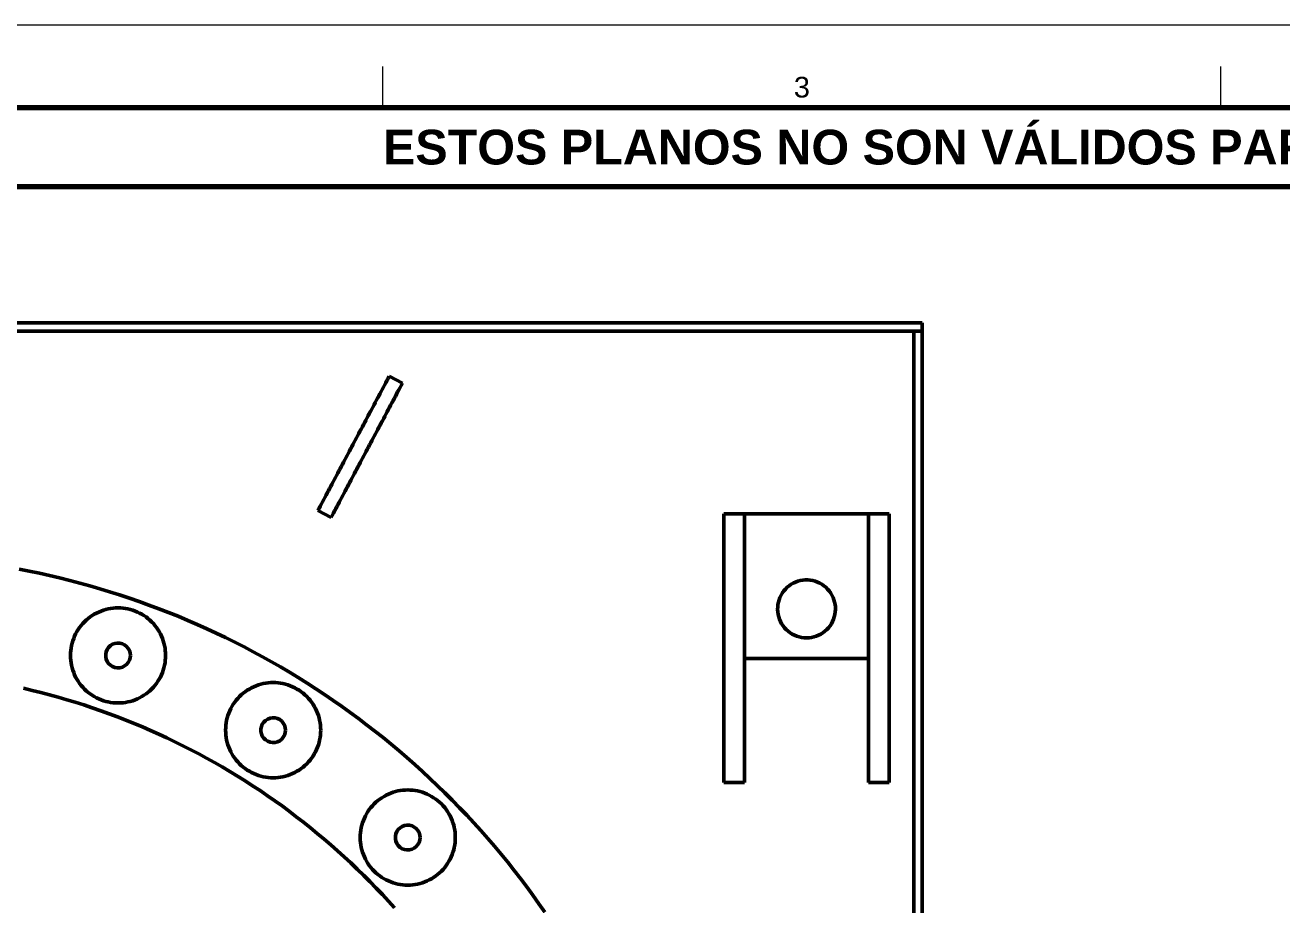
# Model space of a CAD drawing. Header units: millimetres. Extents: x 0 to 841, y 0 to 594.
# Drawn here: x 179.5 to 331.5, y 487.6 to 594 of the extents above; entities that cross this region are included whole.
import ezdxf
from ezdxf.enums import TextEntityAlignment as Align

# ---------------------------------------------------------------- set-up
doc = ezdxf.new("R2010")
doc.units = ezdxf.units.MM
for name, color, linetype, lineweight in [('FINA', 7, 'CONTINUOUS', 18), ('MARCO', 7, 'CONTINUOUS', 70), ('TXT', 7, 'CONTINUOUS', 25), ('VIS', 7, 'CONTINUOUS', 50)]:
    doc.layers.add(name, color=color, linetype=linetype, lineweight=lineweight)
doc.styles.add('STD', font='LiberationSans-Regular.ttf')
doc.styles.add('STDB', font='LiberationSans-Bold.ttf')

msp = doc.modelspace()

# ---------------------------------------------------------------- linework, layer by layer
at = {"layer": 'FINA'}
for p, q in [((222.75, 584), (222.75, 589)), ((324.12, 584), (324.12, 589))]:
    msp.add_line(p, q, dxfattribs=at)
msp.add_lwpolyline([(0, 0), (841, 0), (841, 594), (0, 594)], close=True, dxfattribs=at)
at = {"layer": 'MARCO'}
for points in [[(20, 10), (831, 10), (831, 584), (20, 584)], [(20, 574.5), (831, 574.5), (831, 584), (20, 584)]]:
    msp.add_lwpolyline(points, close=True, dxfattribs=at)
at = {"layer": 'VIS'}
for points in [[(32, 558), (288, 558)], [(288, 557), (288, 558)], [(32, 557), (288, 557)], [(287, 303), (287, 557)], [(287, 557), (288, 557)], [(288, 303), (288, 557)], [(223.52, 551.55), (223.38, 551.28), (223.24, 551.01), (223.1, 550.75), (222.95, 550.48), (222.81, 550.22), (222.67, 549.95), (222.53, 549.68), (222.39, 549.42), (222.25, 549.15), (222.1, 548.88), (221.96, 548.62), (221.82, 548.35), (221.68, 548.08), (221.54, 547.82), (221.4, 547.55), (221.26, 547.29), (221.11, 547.02), (220.97, 546.75), (220.83, 546.49), (220.69, 546.22), (220.55, 545.95), (220.41, 545.69), (220.27, 545.42), (220.12, 545.15), (219.98, 544.89), (219.84, 544.62), (219.7, 544.35), (219.56, 544.09), (219.42, 543.82), (219.28, 543.56), (219.13, 543.29), (218.99, 543.02), (218.85, 542.76), (218.71, 542.49), (218.57, 542.22), (218.43, 541.96), (218.29, 541.69), (218.14, 541.42), (218, 541.16), (217.86, 540.89), (217.72, 540.62), (217.58, 540.36), (217.44, 540.09), (217.3, 539.83), (217.15, 539.56), (217.01, 539.29), (216.87, 539.03), (216.73, 538.76), (216.59, 538.49), (216.45, 538.23), (216.31, 537.96), (216.16, 537.69), (216.02, 537.43), (215.88, 537.16), (215.74, 536.89), (215.6, 536.63), (215.46, 536.36), (215.32, 536.1), (215.17, 535.83), (215.03, 535.56), (214.89, 535.3)], [(225.11, 550.7), (224.97, 550.44), (224.83, 550.17), (224.68, 549.9), (224.54, 549.64), (224.4, 549.37), (224.26, 549.11), (224.12, 548.84), (223.98, 548.57), (223.84, 548.31), (223.69, 548.04), (223.55, 547.77), (223.41, 547.51), (223.27, 547.24), (223.13, 546.97), (222.99, 546.71), (222.85, 546.44), (222.7, 546.17), (222.56, 545.91), (222.42, 545.64), (222.28, 545.38), (222.14, 545.11), (222, 544.84), (221.86, 544.58), (221.71, 544.31), (221.57, 544.04), (221.43, 543.78), (221.29, 543.51), (221.15, 543.24), (221.01, 542.98), (220.87, 542.71), (220.72, 542.44), (220.58, 542.18), (220.44, 541.91), (220.3, 541.65), (220.16, 541.38), (220.02, 541.11), (219.88, 540.85), (219.73, 540.58), (219.59, 540.31), (219.45, 540.05), (219.31, 539.78), (219.17, 539.51), (219.03, 539.25), (218.89, 538.98), (218.74, 538.71), (218.6, 538.45), (218.46, 538.18), (218.32, 537.92), (218.18, 537.65), (218.04, 537.38), (217.9, 537.12), (217.75, 536.85), (217.61, 536.58), (217.47, 536.32), (217.33, 536.05), (217.19, 535.78), (217.05, 535.52), (216.9, 535.25), (216.76, 534.99), (216.62, 534.72), (216.48, 534.45)], [(223.52, 551.55), (225.11, 550.7)], [(216.48, 534.45), (214.89, 535.3)], [(264, 534.91), (266.5, 534.91)], [(264, 534.91), (264, 502.41)], [(266.5, 534.91), (266.5, 502.41)], [(266.5, 534.91), (281.5, 534.91)], [(266.5, 534.91), (266.5, 517.41)], [(281.5, 534.91), (284, 534.91)], [(281.5, 534.91), (281.5, 502.41)], [(281.5, 534.91), (281.5, 517.41)], [(284, 534.91), (284, 502.41)], [(242.35, 486.73), (241.63, 487.76), (240.9, 488.78), (240.16, 489.79), (239.4, 490.79), (238.63, 491.79), (237.85, 492.77), (237.05, 493.74), (236.24, 494.71), (235.43, 495.66), (234.59, 496.6), (233.75, 497.53), (232.9, 498.45), (232.03, 499.37), (231.15, 500.26), (230.26, 501.15), (229.37, 502.03), (228.45, 502.9), (227.53, 503.75), (226.6, 504.59), (225.66, 505.43), (224.71, 506.24), (223.74, 507.05), (222.77, 507.85), (221.79, 508.63), (220.79, 509.4), (219.79, 510.16), (218.78, 510.9), (217.76, 511.63), (216.73, 512.35), (215.69, 513.06), (214.64, 513.75), (213.58, 514.43), (212.52, 515.1), (211.44, 515.75), (210.36, 516.39), (209.27, 517.02), (208.18, 517.63), (207.07, 518.23), (205.96, 518.81), (204.84, 519.38), (203.71, 519.94), (202.58, 520.48), (201.44, 521.01), (200.29, 521.52), (199.14, 522.02), (197.98, 522.51), (196.81, 522.98), (195.64, 523.43), (194.46, 523.87), (193.28, 524.3), (192.09, 524.71), (190.9, 525.11), (189.7, 525.49), (188.5, 525.85), (187.3, 526.2), (186.08, 526.54), (184.87, 526.86), (183.65, 527.16), (182.43, 527.45), (181.2, 527.73), (179.97, 527.99), (178.74, 528.23)], [(274, 519.91), (273.7, 519.93), (273.4, 519.96), (273.11, 520.03), (272.82, 520.12), (272.54, 520.23), (272.27, 520.37), (272.02, 520.53), (271.78, 520.71), (271.55, 520.91), (271.35, 521.13), (271.16, 521.37), (270.99, 521.62), (270.85, 521.88), (270.73, 522.16), (270.64, 522.45), (270.57, 522.74), (270.52, 523.04), (270.5, 523.34), (270.51, 523.64), (270.54, 523.94), (270.6, 524.23), (270.68, 524.52), (270.79, 524.8), (270.92, 525.08), (271.07, 525.33), (271.25, 525.58), (271.45, 525.81), (271.66, 526.02), (271.89, 526.21), (272.14, 526.38), (272.4, 526.53), (272.68, 526.65), (272.96, 526.76), (273.25, 526.83), (273.55, 526.88), (273.85, 526.91), (274.15, 526.91), (274.45, 526.88), (274.75, 526.83), (275.04, 526.76), (275.32, 526.65), (275.6, 526.53), (275.86, 526.38), (276.11, 526.21), (276.34, 526.02), (276.55, 525.81), (276.75, 525.58), (276.93, 525.33), (277.08, 525.08), (277.21, 524.8), (277.32, 524.52), (277.4, 524.23), (277.46, 523.94), (277.49, 523.64), (277.5, 523.34), (277.48, 523.04), (277.43, 522.74), (277.36, 522.45), (277.27, 522.16), (277.15, 521.88), (277.01, 521.62), (276.84, 521.37), (276.65, 521.13), (276.45, 520.91), (276.22, 520.71), (275.98, 520.53), (275.73, 520.37), (275.46, 520.23), (275.18, 520.12), (274.89, 520.03), (274.6, 519.96), (274.3, 519.93), (274, 519.91)], [(196.47, 517.78), (196.46, 518.08), (196.43, 518.38), (196.4, 518.68), (196.34, 518.98), (196.27, 519.27), (196.18, 519.56), (196.08, 519.84), (195.97, 520.12), (195.84, 520.39), (195.7, 520.66), (195.54, 520.91), (195.37, 521.16), (195.18, 521.4), (194.99, 521.63), (194.78, 521.85), (194.56, 522.05), (194.33, 522.25), (194.1, 522.43), (193.85, 522.6), (193.59, 522.76), (193.33, 522.9), (193.05, 523.03), (192.78, 523.15), (192.49, 523.25), (192.2, 523.34), (191.91, 523.41), (191.62, 523.46), (191.32, 523.5), (191.02, 523.52), (190.72, 523.53), (190.42, 523.52), (190.11, 523.5), (189.82, 523.46), (189.52, 523.41), (189.23, 523.34), (188.94, 523.25), (188.66, 523.15), (188.38, 523.03), (188.11, 522.9), (187.84, 522.76), (187.58, 522.6), (187.34, 522.43), (187.1, 522.25), (186.87, 522.05), (186.65, 521.85), (186.44, 521.63), (186.25, 521.4), (186.06, 521.16), (185.89, 520.91), (185.74, 520.66), (185.59, 520.39), (185.46, 520.12), (185.35, 519.84), (185.25, 519.56), (185.16, 519.27), (185.09, 518.98), (185.04, 518.68), (185, 518.38), (184.97, 518.08), (184.97, 517.78), (184.97, 517.48), (185, 517.18), (185.04, 516.88), (185.09, 516.59), (185.16, 516.29), (185.25, 516), (185.35, 515.72), (185.46, 515.44), (185.59, 515.17), (185.74, 514.91), (185.89, 514.65), (186.06, 514.4), (186.25, 514.16), (186.44, 513.93), (186.65, 513.72), (186.87, 513.51), (187.1, 513.31), (187.34, 513.13), (187.58, 512.96), (187.84, 512.8), (188.11, 512.66), (188.38, 512.53), (188.66, 512.41), (188.94, 512.31), (189.23, 512.23), (189.52, 512.16), (189.82, 512.1), (190.11, 512.06), (190.42, 512.04), (190.72, 512.03), (191.02, 512.04), (191.32, 512.06), (191.62, 512.1), (191.91, 512.16), (192.2, 512.23), (192.49, 512.31), (192.78, 512.41), (193.05, 512.53), (193.33, 512.66), (193.59, 512.8), (193.85, 512.96), (194.1, 513.13), (194.33, 513.31), (194.56, 513.51), (194.78, 513.72), (194.99, 513.93), (195.18, 514.16), (195.37, 514.4), (195.54, 514.65), (195.7, 514.91), (195.84, 515.17), (195.97, 515.44), (196.08, 515.72), (196.18, 516), (196.27, 516.29), (196.34, 516.59), (196.4, 516.88), (196.43, 517.18), (196.46, 517.48), (196.47, 517.78)], [(192.22, 517.78), (192.19, 518.08), (192.09, 518.37), (191.95, 518.64), (191.75, 518.87), (191.51, 519.05), (191.24, 519.19), (190.94, 519.26), (190.64, 519.28), (190.34, 519.23), (190.06, 519.13), (189.8, 518.97), (189.58, 518.76), (189.4, 518.51), (189.28, 518.23), (189.22, 517.93), (189.22, 517.63), (189.28, 517.33), (189.4, 517.05), (189.58, 516.8), (189.8, 516.59), (190.06, 516.43), (190.34, 516.33), (190.64, 516.28), (190.94, 516.3), (191.24, 516.37), (191.51, 516.51), (191.75, 516.69), (191.95, 516.92), (192.09, 517.19), (192.19, 517.48), (192.22, 517.78)], [(266.5, 517.41), (281.5, 517.41)], [(215.23, 508.75), (215.22, 509.05), (215.2, 509.35), (215.16, 509.64), (215.1, 509.94), (215.03, 510.23), (214.95, 510.52), (214.85, 510.81), (214.73, 511.08), (214.6, 511.36), (214.46, 511.62), (214.3, 511.88), (214.13, 512.13), (213.95, 512.36), (213.75, 512.59), (213.54, 512.81), (213.33, 513.02), (213.1, 513.21), (212.86, 513.4), (212.61, 513.57), (212.35, 513.72), (212.09, 513.87), (211.82, 514), (211.54, 514.11), (211.26, 514.21), (210.97, 514.3), (210.67, 514.37), (210.38, 514.42), (210.08, 514.46), (209.78, 514.49), (209.48, 514.5), (209.18, 514.49), (208.88, 514.46), (208.58, 514.42), (208.28, 514.37), (207.99, 514.3), (207.7, 514.21), (207.42, 514.11), (207.14, 514), (206.87, 513.87), (206.6, 513.72), (206.35, 513.57), (206.1, 513.4), (205.86, 513.21), (205.63, 513.02), (205.41, 512.81), (205.21, 512.59), (205.01, 512.36), (204.83, 512.13), (204.66, 511.88), (204.5, 511.62), (204.36, 511.36), (204.23, 511.08), (204.11, 510.81), (204.01, 510.52), (203.92, 510.23), (203.85, 509.94), (203.8, 509.64), (203.76, 509.35), (203.74, 509.05), (203.73, 508.75), (203.74, 508.44), (203.76, 508.14), (203.8, 507.85), (203.85, 507.55), (203.92, 507.26), (204.01, 506.97), (204.11, 506.68), (204.23, 506.41), (204.36, 506.13), (204.5, 505.87), (204.66, 505.61), (204.83, 505.37), (205.01, 505.13), (205.21, 504.9), (205.41, 504.68), (205.63, 504.47), (205.86, 504.28), (206.1, 504.09), (206.35, 503.92), (206.6, 503.77), (206.87, 503.62), (207.14, 503.49), (207.42, 503.38), (207.7, 503.28), (207.99, 503.19), (208.28, 503.12), (208.58, 503.07), (208.88, 503.03), (209.18, 503), (209.48, 503), (209.78, 503), (210.08, 503.03), (210.38, 503.07), (210.67, 503.12), (210.97, 503.19), (211.26, 503.28), (211.54, 503.38), (211.82, 503.49), (212.09, 503.62), (212.35, 503.77), (212.61, 503.92), (212.86, 504.09), (213.1, 504.28), (213.33, 504.47), (213.54, 504.68), (213.75, 504.9), (213.95, 505.13), (214.13, 505.37), (214.3, 505.61), (214.46, 505.87), (214.6, 506.13), (214.73, 506.41), (214.85, 506.68), (214.95, 506.97), (215.03, 507.26), (215.1, 507.55), (215.16, 507.85), (215.2, 508.14), (215.22, 508.44), (215.23, 508.75)], [(224.15, 487.28), (223.43, 488.08), (222.69, 488.87), (221.95, 489.65), (221.19, 490.43), (220.43, 491.19), (219.65, 491.95), (218.87, 492.69), (218.08, 493.43), (217.28, 494.15), (216.47, 494.87), (215.65, 495.57), (214.82, 496.26), (213.98, 496.95), (213.14, 497.62), (212.28, 498.28), (211.42, 498.93), (210.55, 499.58), (209.67, 500.21), (208.79, 500.82), (207.89, 501.43), (206.99, 502.03), (206.08, 502.61), (205.17, 503.19), (204.24, 503.75), (203.31, 504.3), (202.37, 504.84), (201.43, 505.36), (200.48, 505.88), (199.52, 506.38), (198.56, 506.87), (197.59, 507.35), (196.62, 507.82), (195.64, 508.27), (194.65, 508.71), (193.66, 509.14), (192.66, 509.56), (191.66, 509.96), (190.65, 510.35), (189.64, 510.73), (188.62, 511.1), (187.6, 511.45), (186.58, 511.79), (185.55, 512.12), (184.51, 512.43), (183.47, 512.73), (182.43, 513.02), (181.39, 513.3), (180.34, 513.56), (179.29, 513.81)], [(224.15, 487.28), (223.43, 488.08), (222.69, 488.87), (221.95, 489.65), (221.19, 490.43), (220.43, 491.19), (219.65, 491.95), (218.87, 492.69), (218.08, 493.43), (217.28, 494.15), (216.47, 494.87), (215.65, 495.57), (214.82, 496.26), (213.98, 496.95), (213.14, 497.62), (212.28, 498.28), (211.42, 498.93), (210.55, 499.58), (209.67, 500.21), (208.79, 500.82), (207.89, 501.43), (206.99, 502.03), (206.08, 502.61), (205.17, 503.19), (204.24, 503.75), (203.31, 504.3), (202.37, 504.84), (201.43, 505.36), (200.48, 505.88), (199.52, 506.38), (198.56, 506.87), (197.59, 507.35), (196.62, 507.82), (195.64, 508.27), (194.65, 508.71), (193.66, 509.14), (192.66, 509.56), (191.66, 509.96), (190.65, 510.35), (189.64, 510.73), (188.62, 511.1), (187.6, 511.45), (186.58, 511.79), (185.55, 512.12), (184.51, 512.43), (183.47, 512.73), (182.43, 513.02), (181.39, 513.3), (180.34, 513.56), (179.29, 513.81)], [(210.98, 508.75), (210.95, 509.05), (210.86, 509.34), (210.71, 509.6), (210.51, 509.83), (210.27, 510.02), (210, 510.15), (209.71, 510.23), (209.4, 510.24), (209.1, 510.2), (208.82, 510.09), (208.56, 509.93), (208.34, 509.72), (208.17, 509.47), (208.05, 509.19), (207.99, 508.9), (207.99, 508.59), (208.05, 508.3), (208.17, 508.02), (208.34, 507.77), (208.56, 507.56), (208.82, 507.4), (209.1, 507.29), (209.4, 507.25), (209.71, 507.26), (210, 507.34), (210.27, 507.47), (210.51, 507.66), (210.71, 507.89), (210.86, 508.15), (210.95, 508.44), (210.98, 508.75)], [(264, 502.41), (266.5, 502.41)], [(281.5, 502.41), (284, 502.41)], [(231.51, 495.76), (231.5, 496.06), (231.48, 496.36), (231.44, 496.66), (231.39, 496.96), (231.32, 497.25), (231.23, 497.54), (231.13, 497.82), (231.01, 498.1), (230.88, 498.37), (230.74, 498.64), (230.58, 498.89), (230.41, 499.14), (230.23, 499.38), (230.03, 499.61), (229.83, 499.83), (229.61, 500.03), (229.38, 500.23), (229.14, 500.41), (228.89, 500.58), (228.64, 500.74), (228.37, 500.88), (228.1, 501.01), (227.82, 501.13), (227.54, 501.23), (227.25, 501.32), (226.96, 501.39), (226.66, 501.44), (226.36, 501.48), (226.06, 501.5), (225.76, 501.51), (225.46, 501.5), (225.16, 501.48), (224.86, 501.44), (224.57, 501.39), (224.27, 501.32), (223.98, 501.23), (223.7, 501.13), (223.42, 501.01), (223.15, 500.88), (222.89, 500.74), (222.63, 500.58), (222.38, 500.41), (222.14, 500.23), (221.91, 500.03), (221.7, 499.83), (221.49, 499.61), (221.29, 499.38), (221.11, 499.14), (220.94, 498.89), (220.78, 498.64), (220.64, 498.37), (220.51, 498.1), (220.39, 497.82), (220.29, 497.54), (220.21, 497.25), (220.14, 496.96), (220.08, 496.66), (220.04, 496.36), (220.02, 496.06), (220.01, 495.76), (220.02, 495.46), (220.04, 495.16), (220.08, 494.86), (220.14, 494.57), (220.21, 494.27), (220.29, 493.98), (220.39, 493.7), (220.51, 493.42), (220.64, 493.15), (220.78, 492.89), (220.94, 492.63), (221.11, 492.38), (221.29, 492.14), (221.49, 491.91), (221.7, 491.7), (221.91, 491.49), (222.14, 491.29), (222.38, 491.11), (222.63, 490.94), (222.89, 490.78), (223.15, 490.64), (223.42, 490.51), (223.7, 490.39), (223.98, 490.29), (224.27, 490.21), (224.57, 490.14), (224.86, 490.08), (225.16, 490.04), (225.46, 490.02), (225.76, 490.01), (226.06, 490.02), (226.36, 490.04), (226.66, 490.08), (226.96, 490.14), (227.25, 490.21), (227.54, 490.29), (227.82, 490.39), (228.1, 490.51), (228.37, 490.64), (228.64, 490.78), (228.89, 490.94), (229.14, 491.11), (229.38, 491.29), (229.61, 491.49), (229.83, 491.7), (230.03, 491.91), (230.23, 492.14), (230.41, 492.38), (230.58, 492.63), (230.74, 492.89), (230.88, 493.15), (231.01, 493.42), (231.13, 493.7), (231.23, 493.98), (231.32, 494.27), (231.39, 494.57), (231.44, 494.86), (231.48, 495.16), (231.5, 495.46), (231.51, 495.76)], [(227.26, 495.76), (227.23, 496.06), (227.14, 496.35), (226.99, 496.62), (226.79, 496.85), (226.55, 497.03), (226.28, 497.17), (225.99, 497.24), (225.68, 497.26), (225.38, 497.21), (225.1, 497.11), (224.84, 496.95), (224.62, 496.74), (224.45, 496.49), (224.33, 496.21), (224.27, 495.91), (224.27, 495.61), (224.33, 495.31), (224.45, 495.03), (224.62, 494.78), (224.84, 494.57), (225.1, 494.41), (225.38, 494.31), (225.68, 494.26), (225.99, 494.28), (226.28, 494.35), (226.55, 494.49), (226.79, 494.67), (226.99, 494.9), (227.14, 495.17), (227.23, 495.46), (227.26, 495.76)]]:
    msp.add_lwpolyline(points, dxfattribs=at)

# ---------------------------------------------------------------- texts
at = {"layer": 'TXT'}
for s, height, style, p in [('3', 2.5, 'STD', (273.44, 586.5)), ('ESTOS PLANOS NO SON VÁLIDOS PARA FABRICACIÓN HASTA SU REVISIÓN Y APROBACIÓN POR UN INGENIERO CALCULISTA HABILITADO.', 4.2, 'STDB', (425.5, 579.25))]:
    msp.add_text(s, height=height, dxfattribs=dict(at, style=style)).set_placement(p, align=Align.MIDDLE_CENTER)

doc.saveas('drawing.dxf')
